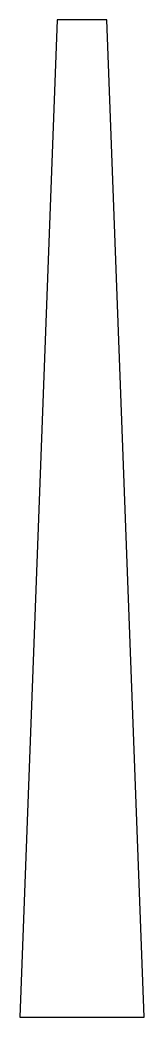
# Model space of a CAD drawing. Header units: metres. Extents: x -125 to 125, y 0 to 2004.
import ezdxf

# ---------------------------------------------------------------- set-up
doc = ezdxf.new("R2010")
doc.units = ezdxf.units.M

msp = doc.modelspace()

# ---------------------------------------------------------------- linework, layer by layer
at = {"layer": 'PARAMETRIX'}
for p, q in [((-50, 2004.2143), (-125, 0)), ((50, 2004.2143), (-50, 2004.2143)), ((125, 0), (50, 2004.2143)), ((-125, 0), (125, 0))]:
    msp.add_line(p, q, dxfattribs=at)

doc.saveas('drawing.dxf')
